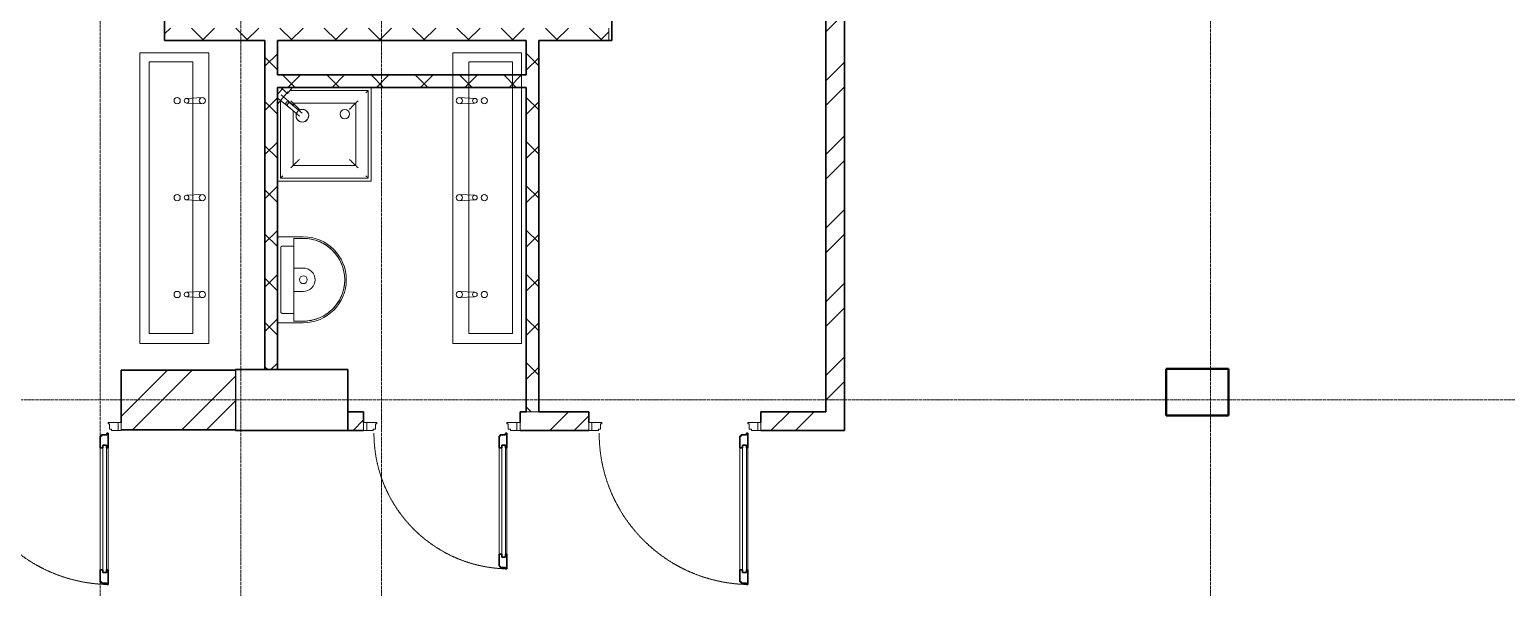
# Model space of a CAD drawing. Header units: millimetres. Extents: x -695119 to 412940, y -249585 to 622758.
# Drawn here: x 106230 to 115673, y 523328 to 526899 of the extents above; entities that cross this region are included whole.
import ezdxf

# ---------------------------------------------------------------- set-up
doc = ezdxf.new("R2010")
doc.units = ezdxf.units.MM
doc.linetypes.add('ADSK_Линия сетки', pattern=[25, 20, -2.5, 0, -2.5])
doc.linetypes.add('ADSK_Штриховая_ш2 п1_5', pattern=[4.5, 3, -1.5])
for name, color, linetype, lineweight in [('Двери', 8, 'Continuous', 9), ('Каркас_Импост', 8, 'Continuous', 9), ('Линии', 7, 'Continuous', 9), ('Монтажный зазор', 8, 'Continuous', 9), ('Несущие колонны', 252, 'Continuous', 18), ('Оси', 252, 'Continuous', 9), ('Остекление', 8, 'Continuous', 9), ('Открывание', 8, 'ADSK_Штриховая_ш2 п1_5', 9), ('Панель', 252, 'Continuous', 30), ('Сантехнические приборы', 8, 'Continuous', 18), ('Стены разрез', 7, 'Continuous', 30), ('Стены штриховка', 7, 'Continuous', 9)]:
    doc.layers.add(name, color=color, linetype=linetype, lineweight=lineweight)
doc.layers.add('Стены', color=194, linetype='Continuous')
pattern_1 = [(45, (91217.38, 536167.97), (-235.7317, 235.7317), []), (45, (91374.53, 536167.97), (-235.7317, 235.7317), [])]
pattern_2 = [(45, (91217.38, 536167.97), (-141.4214, 141.4214), []), (135, (91217.38, 536167.97), (-141.4214, -141.4214), [])]

# ---------------------------------------------------------------- blocks, each defined once
blk = doc.blocks.new('Дверь_Alumark_однопольная_S50 - Дв-8_Ш_1100х2350 Пр-2610418-План 2 этажа смеж')
at = {"layer": 'Каркас_Импост'}
for p, q in [((-405, 60), (-364, 60)), ((-405, 10), (-405, 60)), ((-341, 10), (-405, 10)), ((-364, 60), (-364, 52)), ((-364, 52), (-350, 52)), ((-350, 52), (-350, 18)), ((-350, 18), (-341, 18)), ((-341, 18), (-341, 10)), ((591, 18), (600, 18)), ((591, 10), (591, 18)), ((655, 10), (591, 10)), ((600, 52), (614, 52)), ((600, 18), (600, 52)), ((614, 52), (614, 60)), ((614, 60), (655, 60)), ((655, 60), (655, 10))]:
    blk.add_line(p, q, dxfattribs=at)
at = {"layer": 'Монтажный зазор'}
for p, q in [((-425, 60), (-405, 60)), ((-425, 10), (-425, 60)), ((-405, 10), (-425, 10)), ((-405, 60), (-405, 10)), ((655, 60), (675, 60)), ((655, 10), (655, 60)), ((675, 10), (655, 10)), ((675, 60), (675, 10))]:
    blk.add_line(p, q, dxfattribs=at)
at = {"layer": 'Остекление'}
for p, q in [((-332, 970), (-332, 154)), ((-308, 970), (-332, 970)), ((-308, 154), (-308, 970)), ((-332, 154), (-308, 154))]:
    blk.add_line(p, q, dxfattribs=at)
at = {"layer": 'Открывание'}
blk.add_arc((-359, 78), 968, 0, 88.93452, dxfattribs=at)
at = {"layer": 'Панель'}
for p, q in [((-341, 1046), (-333, 1046)), ((-341, 952), (-341, 1046)), ((-333, 1046), (-333, 1037)), ((-332, 952), (-341, 952)), ((-333, 1037), (-299, 1037)), ((-332, 970), (-332, 952)), ((-308, 970), (-332, 970)), ((-308, 952), (-308, 970)), ((-291, 952), (-308, 952)), ((-299, 1037), (-299, 1028)), ((-299, 1028), (-291, 1028)), ((-291, 1028), (-291, 952)), ((-341, 78), (-341, 172)), ((-332, 172), (-341, 172)), ((-332, 154), (-332, 172)), ((-308, 154), (-332, 154)), ((-308, 172), (-308, 154)), ((-291, 172), (-308, 172)), ((-299, 96), (-299, 87)), ((-291, 96), (-299, 96)), ((-291, 172), (-291, 96)), ((-333, 78), (-341, 78)), ((-333, 87), (-333, 78)), ((-299, 87), (-333, 87))]:
    blk.add_line(p, q, dxfattribs=at)
at = {"layer": 'Панель', "lineweight": 9}
for p, q in [((-341, 172), (-341, 952)), ((-291, 952), (-291, 172))]:
    blk.add_line(p, q, dxfattribs=at)
blk = doc.blocks.new('ADSK_КолоннаЖБ_Прямоугольная1 - 300x400-V4-План 2 этажа смеж')
at = {"layer": 'Несущие колонны', "lineweight": 40}
for p, q in [((-200, -150), (-200, 150)), ((-200, 150), (200, 150)), ((200, 150), (-200, 150)), ((-200, 150), (-200, -150)), ((200, 150), (200, -150)), ((200, -150), (200, 150)), ((200, -150), (-200, -150)), ((-200, -150), (200, -150))]:
    blk.add_line(p, q, dxfattribs=at)
blk = doc.blocks.new('Дверь_Alumark_однопольная_S50 - Дв-8_Ш_1100х2350 Пр-2610413-План 2 этажа смеж')
at = {"layer": 'Каркас_Импост'}
for p, q in [((-405, 195), (-364, 195)), ((-405, 145), (-405, 195)), ((-364, 195), (-364, 187)), ((614, 187), (614, 195)), ((614, 195), (655, 195)), ((655, 195), (655, 145)), ((-341, 145), (-405, 145)), ((-364, 187), (-350, 187)), ((-350, 187), (-350, 153)), ((-350, 153), (-341, 153)), ((-341, 153), (-341, 145)), ((591, 153), (600, 153)), ((591, 145), (591, 153)), ((655, 145), (591, 145)), ((600, 187), (614, 187)), ((600, 153), (600, 187))]:
    blk.add_line(p, q, dxfattribs=at)
at = {"layer": 'Монтажный зазор'}
for p, q in [((-425, 195), (-405, 195)), ((-425, 145), (-425, 195)), ((-405, 195), (-405, 145)), ((655, 195), (675, 195)), ((655, 145), (655, 195)), ((675, 195), (675, 145)), ((-405, 145), (-425, 145)), ((675, 145), (655, 145))]:
    blk.add_line(p, q, dxfattribs=at)
at = {"layer": 'Остекление'}
for p, q in [((-332, 1105), (-332, 289)), ((-308, 1105), (-332, 1105)), ((-308, 289), (-308, 1105)), ((-332, 289), (-308, 289))]:
    blk.add_line(p, q, dxfattribs=at)
at = {"layer": 'Открывание'}
blk.add_arc((-359, 213), 968, 0, 88.93452, dxfattribs=at)
at = {"layer": 'Панель'}
for p, q in [((-341, 1181), (-333, 1181)), ((-341, 1087), (-341, 1181)), ((-333, 1181), (-333, 1172)), ((-333, 1172), (-299, 1172)), ((-299, 1172), (-299, 1163)), ((-299, 1163), (-291, 1163)), ((-291, 1163), (-291, 1087)), ((-332, 1087), (-341, 1087)), ((-332, 1105), (-332, 1087)), ((-308, 1105), (-332, 1105)), ((-308, 1087), (-308, 1105)), ((-291, 1087), (-308, 1087)), ((-341, 213), (-341, 307)), ((-332, 307), (-341, 307)), ((-332, 289), (-332, 307)), ((-308, 289), (-332, 289)), ((-308, 307), (-308, 289)), ((-291, 307), (-308, 307)), ((-291, 307), (-291, 231)), ((-333, 213), (-341, 213)), ((-333, 222), (-333, 213)), ((-299, 222), (-333, 222)), ((-299, 231), (-299, 222)), ((-291, 231), (-299, 231))]:
    blk.add_line(p, q, dxfattribs=at)
at = {"layer": 'Панель', "lineweight": 9}
for p, q in [((-341, 307), (-341, 1087)), ((-291, 1087), (-291, 307))]:
    blk.add_line(p, q, dxfattribs=at)
blk = doc.blocks.new('Дверь_Alumark_двупольная_S50 - Ш_1_5_Внутр_1520х2350 Л-3571141-План 2 этажа смеж')
at = {"layer": 'Каркас_Импост'}
for p, q in [((-566, 195), (-615, 195)), ((-615, 195), (-615, 145)), ((-566, 187), (-566, 195)), ((816, 195), (816, 187)), ((865, 195), (816, 195)), ((865, 145), (865, 195)), ((-615, 145), (-543, 145)), ((-552, 187), (-566, 187)), ((-552, 153), (-552, 187)), ((-543, 153), (-552, 153)), ((-543, 145), (-543, 153)), ((802, 153), (793, 153)), ((793, 153), (793, 145)), ((793, 145), (865, 145)), ((816, 187), (802, 187)), ((802, 187), (802, 153))]:
    blk.add_line(p, q, dxfattribs=at)
at = {"layer": 'Монтажный зазор'}
for p, q in [((-635, 195), (-635, 145)), ((-615, 195), (-635, 195)), ((-615, 145), (-615, 195)), ((885, 195), (865, 195)), ((865, 195), (865, 145)), ((885, 145), (885, 195)), ((-635, 145), (-615, 145)), ((865, 145), (885, 145))]:
    blk.add_line(p, q, dxfattribs=at)
at = {"layer": 'Остекление'}
for p, q in [((763, 289), (763, 1221)), ((763, 1221), (784, 1221)), ((784, 1221), (784, 289)), ((-534, 461), (-534, 289)), ((-513, 461), (-534, 461)), ((-513, 289), (-513, 461)), ((-534, 289), (-513, 289)), ((784, 289), (763, 289))]:
    blk.add_line(p, q, dxfattribs=at)
at = {"layer": 'Открывание'}
for centre, radius, start, end in [((811, 213), 1066, 90.96752, 180), ((-561, 213), 306, 360, 86.62771)]:
    blk.add_arc(centre, radius, start, end, dxfattribs=at)
at = {"layer": 'Панель'}
for p, q in [((751, 1279), (743, 1279)), ((743, 1279), (743, 1203)), ((785, 1288), (751, 1288)), ((751, 1288), (751, 1279)), ((793, 1297), (785, 1297)), ((785, 1297), (785, 1288)), ((793, 1203), (793, 1297)), ((743, 1203), (763, 1203)), ((763, 1203), (763, 1221)), ((763, 1221), (784, 1221)), ((784, 1221), (784, 1203)), ((784, 1203), (793, 1203)), ((-535, 519), (-543, 519)), ((-543, 519), (-543, 443)), ((-501, 528), (-535, 528)), ((-535, 528), (-535, 519)), ((-493, 537), (-501, 537)), ((-501, 537), (-501, 528)), ((-493, 443), (-493, 537)), ((-534, 443), (-543, 443)), ((-534, 461), (-534, 443)), ((-513, 461), (-534, 461)), ((-513, 443), (-513, 461)), ((-493, 443), (-513, 443)), ((-543, 307), (-543, 213)), ((-534, 307), (-543, 307)), ((-534, 289), (-534, 307)), ((-513, 289), (-534, 289)), ((-513, 307), (-513, 289)), ((-493, 307), (-513, 307)), ((-493, 231), (-493, 307)), ((743, 307), (743, 231)), ((743, 307), (763, 307)), ((763, 307), (763, 289)), ((763, 289), (784, 289)), ((784, 307), (793, 307)), ((784, 289), (784, 307)), ((793, 213), (793, 307)), ((-543, 213), (-535, 213)), ((-535, 213), (-535, 222)), ((-535, 222), (-501, 222)), ((-501, 222), (-501, 231)), ((-501, 231), (-493, 231)), ((743, 231), (751, 231)), ((751, 231), (751, 222)), ((751, 222), (785, 222)), ((785, 222), (785, 213)), ((785, 213), (793, 213))]:
    blk.add_line(p, q, dxfattribs=at)
at = {"layer": 'Панель', "lineweight": 9}
for p, q in [((743, 1203), (743, 307)), ((793, 307), (793, 1203)), ((-543, 443), (-543, 307)), ((-493, 307), (-493, 443))]:
    blk.add_line(p, q, dxfattribs=at)
blk = doc.blocks.new('Дверь_Alumark_однопольная_S50 - Дв-9_Ш_1000х2350 Пр-3919071-План 2 этажа смеж')
at = {"layer": 'Каркас_Импост'}
for p, q in [((-355, 60), (-314, 60)), ((-355, 10), (-355, 60)), ((-291, 10), (-355, 10)), ((-314, 60), (-314, 52)), ((-314, 52), (-300, 52)), ((-300, 52), (-300, 18)), ((-300, 18), (-291, 18)), ((-291, 18), (-291, 10)), ((541, 18), (550, 18)), ((541, 10), (541, 18)), ((605, 10), (541, 10)), ((550, 52), (564, 52)), ((550, 18), (550, 52)), ((564, 52), (564, 60)), ((564, 60), (605, 60)), ((605, 60), (605, 10))]:
    blk.add_line(p, q, dxfattribs=at)
at = {"layer": 'Монтажный зазор'}
for p, q in [((-375, 60), (-355, 60)), ((-375, 10), (-375, 60)), ((-355, 10), (-375, 10)), ((-355, 60), (-355, 10)), ((605, 60), (625, 60)), ((605, 10), (605, 60)), ((625, 10), (605, 10)), ((625, 60), (625, 10))]:
    blk.add_line(p, q, dxfattribs=at)
at = {"layer": 'Остекление'}
for p, q in [((-282, 870), (-282, 154)), ((-258, 870), (-282, 870)), ((-258, 154), (-258, 870)), ((-282, 154), (-258, 154))]:
    blk.add_line(p, q, dxfattribs=at)
at = {"layer": 'Открывание'}
blk.add_arc((-309, 78), 868, 0, 88.81175, dxfattribs=at)
at = {"layer": 'Панель'}
for p, q in [((-291, 946), (-283, 946)), ((-291, 852), (-291, 946)), ((-283, 946), (-283, 937)), ((-282, 852), (-291, 852)), ((-283, 937), (-249, 937)), ((-282, 870), (-282, 852)), ((-258, 870), (-282, 870)), ((-258, 852), (-258, 870)), ((-241, 852), (-258, 852)), ((-249, 937), (-249, 928)), ((-249, 928), (-241, 928)), ((-241, 928), (-241, 852)), ((-291, 78), (-291, 172)), ((-282, 172), (-291, 172)), ((-282, 154), (-282, 172)), ((-258, 154), (-282, 154)), ((-258, 172), (-258, 154)), ((-241, 172), (-258, 172)), ((-249, 96), (-249, 87)), ((-241, 96), (-249, 96)), ((-241, 172), (-241, 96)), ((-283, 78), (-291, 78)), ((-283, 87), (-283, 78)), ((-249, 87), (-283, 87))]:
    blk.add_line(p, q, dxfattribs=at)
at = {"layer": 'Панель', "lineweight": 9}
for p, q in [((-291, 172), (-291, 852)), ((-241, 852), (-241, 172))]:
    blk.add_line(p, q, dxfattribs=at)
blk = doc.blocks.new('ИГСП_ООО САНИТА сантехника_Умывальник - ИГСП_ООО САНИТА сантехника_Умывальник-518291-План 2 этажа смеж')
at = {"layer": 'Сантехнические приборы'}
for p, q in [((-275, 165), (-275, 0)), ((-265, 105), (-265, 165)), ((-215, 105), (-265, 105)), ((-215, 31.3), (-215, 105)), ((-215, 105), (-205, 105)), ((-205, 105), (205, 105)), ((-75, 105), (-75, 165)), ((75, 105), (75, 165)), ((205, 105), (215, 105)), ((265, 105), (215, 105)), ((215, 105), (215, 31.3)), ((265, 165), (265, 105)), ((275, 165), (275, 0)), ((205, 21.3), (-205, 21.3))]:
    blk.add_line(p, q, dxfattribs=at)
at = {"layer": 'Сантехнические приборы', "flags": 128}
for points in [[(265, 165), (264.8, 175.6), (264.2, 186.2), (263.1, 196.7), (261.6, 207.2), (259.7, 217.6), (257.4, 228), (254.7, 238.2), (251.5, 248.4), (248, 258.4), (244.1, 268.2), (239.8, 277.9), (235.1, 287.4), (230, 296.7), (224.5, 305.8), (218.7, 314.6), (212.6, 323.3), (206.1, 331.6), (199.2, 339.7), (192.1, 347.6), (184.6, 355.1), (176.9, 362.3), (168.8, 369.2), (160.5, 375.8), (152, 382.1), (143.2, 388), (134.1, 393.5), (124.9, 398.7), (115.5, 403.5), (105.8, 408), (96, 412), (86.1, 415.6), (76, 418.9), (65.8, 421.7), (55.4, 424.1), (45, 426.1), (34.6, 427.7), (24, 428.9), (13.5, 429.7), (2.9, 430), (-7.7, 429.9), (-18.3, 429.4), (-28.9, 428.4), (-39.4, 427.1), (-49.8, 425.3), (-60.2, 423.1), (-70.5, 420.5), (-80.6, 417.4), (-90.7, 414), (-100.6, 410.2), (-110.3, 406), (-119.8, 401.4), (-129.2, 396.4), (-138.3, 391), (-147.3, 385.3), (-156, 379.3), (-164.4, 372.8), (-172.6, 366.1), (-180.5, 359), (-188.1, 351.7), (-195.4, 344), (-202.4, 336), (-209.1, 327.8), (-215.4, 319.3), (-221.4, 310.6), (-227.1, 301.6), (-232.4, 292.4), (-237.3, 283), (-241.8, 273.4), (-245.9, 263.7), (-249.7, 253.8), (-253, 243.7), (-256, 233.5), (-258.5, 223.2), (-260.6, 212.9), (-262.3, 202.4), (-263.6, 191.9), (-264.5, 181.3), (-264.9, 170.7), (-265, 165)], [(-215, 31.3), (-215, 30.9), (-215, 30.5), (-214.9, 30.1), (-214.9, 29.7), (-214.8, 29.3), (-214.7, 28.9), (-214.6, 28.5), (-214.5, 28.1), (-214.4, 27.7), (-214.2, 27.4), (-214, 27), (-213.9, 26.6), (-213.7, 26.3), (-213.5, 26), (-213.3, 25.6), (-213, 25.3), (-212.8, 25), (-212.5, 24.7), (-212.2, 24.4), (-212, 24.1), (-211.7, 23.8), (-211.4, 23.6), (-211.1, 23.3), (-210.7, 23.1), (-210.4, 22.9), (-210.1, 22.6), (-209.7, 22.4), (-209.4, 22.3), (-209, 22.1), (-208.6, 21.9), (-208.2, 21.8), (-207.9, 21.7), (-207.5, 21.6), (-207.1, 21.5), (-206.7, 21.4), (-206.3, 21.4), (-205.9, 21.3), (-205.5, 21.3), (-205.1, 21.3), (-205, 21.3)], [(205, 21.3), (205.4, 21.3), (205.8, 21.3), (206.2, 21.3), (206.6, 21.4), (207, 21.5), (207.4, 21.6), (207.8, 21.7), (208.1, 21.8), (208.5, 21.9), (208.9, 22.1), (209.3, 22.2), (209.6, 22.4), (210, 22.6), (210.3, 22.8), (210.6, 23), (211, 23.2), (211.3, 23.5), (211.6, 23.7), (211.9, 24), (212.2, 24.3), (212.4, 24.6), (212.7, 24.9), (213, 25.2), (213.2, 25.5), (213.4, 25.9), (213.6, 26.2), (213.8, 26.6), (214, 26.9), (214.2, 27.3), (214.3, 27.6), (214.5, 28), (214.6, 28.4), (214.7, 28.8), (214.8, 29.2), (214.9, 29.6), (214.9, 30), (215, 30.4), (215, 30.8), (215, 31.2), (215, 31.3)]]:
    blk.add_lwpolyline(points, dxfattribs=at)
at = {"layer": 'Сантехнические приборы'}
for centre, radius, start, end in [((0, 165), 275, 360, 180), ((0, 165), 265, 0, 180), ((0, 165), 75, 0, 180), ((0, 165), 25, 360, 180), ((0, 165), 25, 180, 0), ((-205, 31.3), 10, 180, 270), ((205, 31.3), 10, 270, 0)]:
    blk.add_arc(centre, radius, start, end, dxfattribs=at)
blk = doc.blocks.new('ИГСП_ВИЗ_Душевой поддон - Ш_Поддон 600х600-3924063-План 2 этажа смеж')
at = {"layer": 'Сантехнические приборы'}
for p, q in [((300, 300), (300, -300)), ((-280, -280), (-280, 215.6)), ((-220.9, 280), (280, 280)), ((-200, 200), (200, 200)), ((-200, 186.9), (-200, 200)), ((200, 200), (200, -200)), ((280, 280), (280, -280)), ((-200, -200), (-200, 151.6)), ((280, -280), (-280, -280)), ((200, -200), (-200, -200)), ((-300, -300), (300, -300))]:
    blk.add_line(p, q, dxfattribs=at)
for start, end in [(90, 180), (180, 0), (360, 90)]:
    blk.add_arc((130, 130), 30, start, end, dxfattribs=at)
for points, knots in [([(-215, 215), (-213.7, 213.7), (-211.7, 211.7), (-209.2, 209.2), (-207.8, 207.8), (-206.7, 206.7), (-205.6, 205.6), (-204.6, 204.6), (-203.7, 203.7), (-202.9, 202.9), (-202, 202), (-201.1, 201.1), (-200.3, 200.3), (-200, 200), (-200, 200)], [0, 0, 0, 0, 0.166667, 0.25, 0.333333, 0.375, 0.416667, 0.5, 0.541667, 0.583333, 0.666667, 0.75, 0.833333, 1, 1, 1, 1]), ([(-200, 200), (-200, 200), (-199.3, 199.3), (-197.1, 197.1), (-194.7, 194.7), (-192.3, 192.3), (-190.1, 190.1), (-187.7, 187.7), (-184.4, 184.4), (-180.8, 180.8), (-177.7, 177.7), (-174.5, 174.5), (-168.7, 168.7), (-163.6, 163.5), (-160, 160)], [0, 0, 0, 0, 0.166667, 0.25, 0.333333, 0.416667, 0.458333, 0.5, 0.583333, 0.666667, 0.708333, 0.75, 0.833333, 1, 1, 1, 1]), ([(200, 200), (200, 200), (199.3, 199.3), (197.1, 197.1), (194.7, 194.7), (192.3, 192.3), (190.1, 190.1), (187.7, 187.7), (184.4, 184.4), (180.8, 180.8), (177.7, 177.7), (174.5, 174.5), (168.7, 168.7), (163.5, 163.6), (160, 160)], [0, 0, 0, 0, 0.166667, 0.25, 0.333333, 0.416667, 0.458333, 0.5, 0.583333, 0.666667, 0.708333, 0.75, 0.833333, 1, 1, 1, 1]), ([(200, 200), (200, 200), (200.3, 200.3), (201.1, 201.1), (202, 202), (202.9, 202.9), (203.7, 203.7), (204.6, 204.6), (205.6, 205.6), (206.7, 206.7), (207.8, 207.8), (209.2, 209.2), (211.7, 211.7), (213.7, 213.7), (215, 215)], [-1, -1, -1, -1, -0.833333, -0.75, -0.666667, -0.583333, -0.541667, -0.5, -0.416667, -0.375, -0.333333, -0.25, -0.166667, 0, 0, 0, 0]), ([(265, 265), (266.3, 266.3), (268.3, 268.3), (270.8, 270.8), (272.2, 272.2), (273.3, 273.3), (274.4, 274.4), (275.4, 275.4), (276.3, 276.3), (277.1, 277.1), (278, 278), (278.9, 278.9), (279.7, 279.7), (280, 280), (280, 280)], [-1, -1, -1, -1, -0.833333, -0.75, -0.666667, -0.625, -0.583333, -0.5, -0.458333, -0.416667, -0.333333, -0.25, -0.166667, 0, 0, 0, 0]), ([(-200, -200), (-200, -200), (-199.3, -199.3), (-197.1, -197.1), (-194.7, -194.7), (-192.3, -192.3), (-190.1, -190.1), (-187.7, -187.7), (-184.4, -184.4), (-180.8, -180.8), (-177.7, -177.7), (-174.5, -174.5), (-168.7, -168.7), (-163.5, -163.6), (-160, -160)], [0, 0, 0, 0, 0.166667, 0.25, 0.333333, 0.416667, 0.458333, 0.5, 0.583333, 0.666667, 0.708333, 0.75, 0.833333, 1, 1, 1, 1]), ([(160, -160), (163.6, -163.5), (168.7, -168.7), (175.3, -175.4), (179.3, -179.3), (182.2, -182.2), (185.1, -185.1), (187.7, -187.7), (190.1, -190.1), (192.3, -192.3), (194.7, -194.7), (197.1, -197.1), (199.3, -199.3), (200, -200), (200, -200)], [-1, -1, -1, -1, -0.833333, -0.75, -0.666667, -0.625, -0.583333, -0.5, -0.458333, -0.416667, -0.333333, -0.25, -0.166667, 0, 0, 0, 0]), ([(-280, -280), (-280, -280), (-279.7, -279.7), (-278.9, -278.9), (-278, -278), (-277.1, -277.1), (-276.3, -276.3), (-275.4, -275.4), (-274.2, -274.2), (-272.8, -272.8), (-271.6, -271.6), (-270.4, -270.4), (-268.3, -268.3), (-266.3, -266.3), (-265, -265)], [0, 0, 0, 0, 0.166667, 0.25, 0.333333, 0.416667, 0.458333, 0.5, 0.583333, 0.666667, 0.708333, 0.75, 0.833333, 1, 1, 1, 1]), ([(-215, -215), (-213.7, -213.7), (-211.7, -211.7), (-209.2, -209.2), (-207.8, -207.8), (-206.7, -206.7), (-205.6, -205.6), (-204.6, -204.6), (-203.7, -203.7), (-202.9, -202.9), (-202, -202), (-201.1, -201.1), (-200.3, -200.3), (-200, -200), (-200, -200)], [0, 0, 0, 0, 0.166667, 0.25, 0.333333, 0.375, 0.416667, 0.5, 0.541667, 0.583333, 0.666667, 0.75, 0.833333, 1, 1, 1, 1]), ([(215, -215), (213.7, -213.7), (211.7, -211.7), (209.2, -209.2), (207.8, -207.8), (206.7, -206.7), (205.6, -205.6), (204.6, -204.6), (203.7, -203.7), (202.9, -202.9), (202, -202), (201.1, -201.1), (200.3, -200.3), (200, -200), (200, -200)], [0, 0, 0, 0, 0.166667, 0.25, 0.333333, 0.375, 0.416667, 0.5, 0.541667, 0.583333, 0.666667, 0.75, 0.833333, 1, 1, 1, 1]), ([(280, -280), (280, -280), (279.7, -279.7), (278.9, -278.9), (278, -278), (277.1, -277.1), (276.3, -276.3), (275.4, -275.4), (274.2, -274.2), (272.8, -272.8), (271.6, -271.6), (270.4, -270.4), (268.3, -268.3), (266.3, -266.3), (265, -265)], [0, 0, 0, 0, 0.166667, 0.25, 0.333333, 0.416667, 0.458333, 0.5, 0.583333, 0.666667, 0.708333, 0.75, 0.833333, 1, 1, 1, 1])]:
    blk.add_open_spline(points, degree=3, knots=knots, dxfattribs=at)
blk = doc.blocks.new('ИГСП_Смеситель настенный_ГОСТ25809-96 - См-ДшДРНШл-3924065-План 2 этажа смеж')
at = {"layer": 'Сантехнические приборы'}
for p, q in [((63.5, -325.4), (63.5, -276.2)), ((12.7, -319.1), (12.7, -325.4)), ((12.7, -325.4), (63.5, -325.4)), ((18.4, -315.9), (18.4, -371.8)), ((144, -360.5), (39, -358)), ((58.4, -419.5), (58.4, -315.9)), ((216, -362.5), (116.7, -362.5)), ((144, -360.5), (144, -361.8)), ((233, -334), (230.8, -333.8)), ((39, -390.3), (144, -387.8)), ((63.5, -425.5), (63.5, -424.6)), ((116.7, -387.5), (216, -387.5)), ((230.8, -414.3), (233, -414.1))]:
    blk.add_line(p, q, dxfattribs=at)
at = {"layer": 'Сантехнические приборы', "flags": 128}
for points in [[(116.7, -362.5), (115.7, -362.5), (114.7, -362.5), (113.8, -362.5), (113, -362.5), (112.2, -362.5), (111.4, -362.5), (110.7, -362.5), (110.1, -362.5), (109.5, -362.5), (109, -362.5), (108.6, -362.5), (108.2, -362.5), (107.9, -362.5), (107.6, -362.5), (107.4, -362.5), (107.3, -362.5), (107.3, -362.5)], [(241, -336.1), (239.5, -335.6), (238, -335.1), (236.4, -334.7), (234.9, -334.4), (233.3, -334.1), (231.7, -333.9), (230.1, -333.8), (228.5, -333.7), (226.9, -333.7), (225.3, -333.7), (223.7, -333.9), (222.1, -334), (220.5, -334.3), (219, -334.6), (217.4, -335), (215.9, -335.4), (214.4, -335.9), (212.9, -336.5), (211.4, -337.1), (209.9, -337.8), (208.5, -338.5), (207.1, -339.3), (205.8, -340.2), (204.4, -341.1), (203.2, -342.1), (201.9, -343.1), (200.7, -344.1), (199.6, -345.2), (198.4, -346.4), (197.4, -347.6), (196.4, -348.8), (195.4, -350.1), (194.5, -351.4), (193.6, -352.8), (192.8, -354.2), (192, -355.6), (191.3, -357), (190.7, -358.5), (190.1, -360), (189.6, -361.5), (189.1, -363.1), (188.7, -364.6), (188.4, -366.2), (188.1, -367.8), (187.9, -369.4), (187.7, -371), (187.6, -372.6), (187.6, -374.1)], [(187.6, -374.1), (187.6, -375.7), (187.7, -377.3), (187.9, -378.9), (188.1, -380.5), (188.4, -382.1), (188.7, -383.6), (189.1, -385.2), (189.6, -386.7), (190.1, -388.2), (190.7, -389.7), (191.4, -391.2), (192.1, -392.7), (192.8, -394.1), (193.7, -395.5), (194.5, -396.8), (195.4, -398.1), (196.4, -399.4), (197.4, -400.6), (198.5, -401.8), (199.6, -403), (200.8, -404.1), (202, -405.1), (203.2, -406.2), (204.5, -407.1), (205.9, -408), (207.2, -408.9), (208.6, -409.7), (210, -410.4), (211.5, -411.1), (213, -411.7), (214.5, -412.3), (216, -412.7), (217.5, -413.2), (219.1, -413.6), (220.6, -413.9), (222.2, -414.1), (223.8, -414.3), (225.4, -414.4), (227, -414.5), (228.6, -414.4), (230.2, -414.4), (231.8, -414.2), (233.4, -414), (235, -413.7), (236.5, -413.4), (238.1, -413), (239.6, -412.5), (241, -412)], [(107.3, -387.5), (107.3, -387.5), (107.5, -387.5), (107.7, -387.5), (108, -387.5), (108.3, -387.5), (108.7, -387.5), (109.2, -387.5), (109.7, -387.5), (110.3, -387.5), (110.9, -387.5), (111.6, -387.5), (112.4, -387.5), (113.2, -387.5), (114.1, -387.5), (115, -387.5), (116, -387.5), (116.7, -387.5)]]:
    blk.add_lwpolyline(points, dxfattribs=at)
at = {"layer": 'Сантехнические приборы'}
for start, end in [(165, 180), (180, 195), (143.32342, 156.68973), (105, 135), (80.69668, 97.50875), (201.43833, 255)]:
    blk.add_arc((107.3, -375), 12.5, start, end, dxfattribs=at)
for centre, major_axis, start_param, end_param in [((227.5, -374.1), (0, 40.4), 1.013202, 1.047198), ((227.5, -374.1), (0, 40.4), 0.431603, 0.576484), ((227.5, -374.1), (0, 40.4), 5.696185, 6.31772), ((229.7, -374.1), (0, 40.2), 4.712389, 6.283185), ((229.7, -374.1), (0, 40.2), 3.141593, 4.712389), ((227.5, -374.1), (0, 40.4), 5.19734, 5.294998), ((227.5, -374.1), (0, 40.4), 5.093541, 5.178476), ((227.5, -374.1), (0, 40.4), 4.528823, 4.712389), ((227.5, -374.1), (0, 40.4), 2.565077, 2.685022), ((227.5, -374.1), (0, 40.4), 3.104299, 3.716077), ((227.5, -374.1), (0, 40.4), 4.093003, 4.303241)]:
    blk.add_ellipse(centre, major_axis=major_axis, ratio=0.98191, start_param=start_param, end_param=end_param, dxfattribs=at)
for points in [[(94.8, -375), (94.8, -373.5), (95.3, -370.6), (97.5, -366.8), (100.9, -363.9), (105, -362.4), (108, -362.4), (109.4, -362.7)], [(107.5, -375), (107.5, -373.5), (107.9, -370.6), (109.5, -366.8), (112, -363.9), (115.1, -362.4), (117.3, -362.4), (118.3, -362.7)], [(118.3, -387.3), (117.3, -387.6), (115.1, -387.6), (112, -386), (109.5, -383.2), (107.9, -379.4), (107.5, -376.5), (107.5, -375)]]:
    blk.add_open_spline(points, degree=3, dxfattribs=at)
blk.add_open_spline([(107.3, -387.5), (106.5, -387.5), (104.4, -387.3), (100.9, -386), (97.5, -383.2), (95.3, -379.4), (94.8, -376.5), (94.8, -375)], degree=3, knots=[0.5001437, 0.5001437, 0.5001437, 0.5001437, 0.5555556, 0.6666667, 0.7777778, 0.8888889, 1, 1, 1, 1], dxfattribs=at)

msp = doc.modelspace()

# ---------------------------------------------------------------- hatches: boundary and pattern name
at = {"layer": 'Стены разрез', "lineweight": 9}
h = msp.add_hatch(dxfattribs=at)
h.set_pattern_fill('FP_1', color=256, style=0, pattern_type=2)
h.set_pattern_definition(pattern_1)
h.paths.add_polyline_path([(111321.401, 524453.241), (111441.401, 524453.241), (111441.401, 530728.241), (111321.401, 530728.241), (111321.401, 525659.123)])
h = msp.add_hatch(dxfattribs=at)
h.set_pattern_fill('FP_3', color=256, style=0, pattern_type=2)
h.set_pattern_definition(pattern_2)
h.paths.add_polyline_path([(109486.401, 526828.241), (109934.133, 526828.241), (109934.133, 526908.241), (107094.133, 526908.241), (107094.133, 526828.241), (109406.401, 526828.241)])
h = msp.add_hatch(dxfattribs=at)
h.set_pattern_fill('FP_3', color=256, style=0, pattern_type=2)
h.set_pattern_definition(pattern_2)
h.paths.add_polyline_path([(107815.522, 524723.241), (107815.522, 526828.241), (107735.522, 526828.241), (107735.522, 524723.241)])
h = msp.add_hatch(dxfattribs=at)
h.set_pattern_fill('FP_3', color=256, style=0, pattern_type=2)
h.set_pattern_definition(pattern_2)
h.paths.add_polyline_path([(109486.401, 524453.241), (109486.401, 526828.241), (109406.401, 526828.241), (109406.401, 524453.241)])
h = msp.add_hatch(dxfattribs=at)
h.set_pattern_fill('FP_3', color=256, style=0, pattern_type=2)
h.set_pattern_definition(pattern_2)
h.paths.add_polyline_path([(109406.401, 526528.241), (109406.401, 526608.241), (107815.522, 526608.241), (107815.522, 526528.241), (109279.114, 526528.241)])
h = msp.add_hatch(dxfattribs=at)
h.set_pattern_fill('FP_1', color=256, style=0, pattern_type=2)
h.set_pattern_definition(pattern_1)
h.paths.add_polyline_path([(107546.401, 524338.241), (107546.401, 524718.241), (106816.401, 524718.241), (106816.401, 524338.241)])
h = msp.add_hatch(dxfattribs=at)
h.set_pattern_fill('FP_1', color=256, style=0, pattern_type=2)
h.set_pattern_definition(pattern_1)
h.paths.add_polyline_path([(111441.401, 524333.241), (111441.401, 524453.241), (110906.401, 524453.241), (110906.401, 524333.241)])
h.paths.add_polyline_path([(108366.401, 524333.241), (108366.401, 524453.241), (108266.401, 524453.241), (108266.401, 524333.241)])
h.paths.add_polyline_path([(109806.401, 524333.241), (109806.401, 524453.241), (109366.401, 524453.241), (109366.401, 524333.241)])

# ---------------------------------------------------------------- linework, layer by layer
at = {"layer": 'Линии'}
for p, q in [((106936.401, 524889.279), (106936.401, 526749.279)), ((106936.401, 526749.279), (107376.401, 526749.279)), ((107376.401, 524889.279), (107376.401, 526749.279)), ((109376.401, 526749.279), (108936.401, 526749.279)), ((108936.401, 524889.279), (108936.401, 526749.279)), ((109376.401, 524889.279), (109376.401, 526749.279)), ((106994.452, 526693.329), (106994.452, 524953.329)), ((107274.452, 526693.329), (106994.452, 526693.329)), ((107274.452, 524953.329), (107274.452, 526693.329)), ((109038.35, 526693.329), (109318.35, 526693.329)), ((109038.35, 524953.329), (109038.35, 526693.329)), ((109318.35, 526693.329), (109318.35, 524953.329)), ((107234.452, 526458.329), (107333.448, 526463.304)), ((109078.35, 526458.329), (108979.354, 526463.304)), ((107234.452, 526428.329), (107333.448, 526423.354)), ((109078.35, 526428.329), (108979.354, 526423.354)), ((107234.452, 525838.329), (107333.448, 525843.304)), ((107234.452, 525808.329), (107333.448, 525803.354)), ((109078.35, 525838.329), (108979.354, 525843.304)), ((109078.35, 525808.329), (108979.354, 525803.354)), ((107234.452, 525218.329), (107333.448, 525223.304)), ((109078.35, 525218.329), (108979.354, 525223.304)), ((107234.452, 525188.329), (107333.448, 525183.354)), ((109078.35, 525188.329), (108979.354, 525183.354)), ((106994.452, 524953.329), (107274.452, 524953.329)), ((109318.35, 524953.329), (109038.35, 524953.329)), ((107376.401, 524889.279), (106936.401, 524889.279)), ((108936.401, 524889.279), (109376.401, 524889.279))]:
    msp.add_line(p, q, dxfattribs=at)
for centre, radius in [((107174.452, 526443.329), 20), ((107234.452, 526443.329), 15), ((107334.452, 526443.329), 20), ((108978.35, 526443.329), 20), ((109078.35, 526443.329), 15), ((109138.35, 526443.329), 20), ((107174.452, 525823.329), 20), ((107234.452, 525823.329), 15), ((107334.452, 525823.329), 20), ((108978.35, 525823.329), 20), ((109078.35, 525823.329), 15), ((109138.35, 525823.329), 20), ((107174.452, 525203.329), 20), ((107234.452, 525203.329), 15), ((107334.452, 525203.329), 20), ((108978.35, 525203.329), 20), ((109078.35, 525203.329), 15), ((109138.35, 525203.329), 20)]:
    msp.add_circle(centre, radius, dxfattribs=at)
at = {"layer": 'Оси', "linetype": 'ADSK_Линия сетки'}
for p, q in [((106681.401, 569901.977), (106681.401, 503632.555)), ((107581.401, 533028.241), (107581.401, 504902.555)), ((108481.401, 533028.241), (108481.401, 504902.555)), ((113781.401, 533028.241), (113781.401, 503632.555)), ((127748.695, 524528.241), (50771.339, 524528.241))]:
    msp.add_line(p, q, dxfattribs=at)
at = {"layer": 'Стены'}
msp.add_line((107546.401, 524718.241), (107546.401, 524338.241), dxfattribs=at)
at = {"layer": 'Стены разрез'}
for p, q in [((111441.401, 524333.241), (111441.401, 530728.241)), ((111321.401, 529508.241), (111321.401, 524453.241)), ((107094.133, 526968.241), (107094.133, 526828.241)), ((109954.133, 526828.241), (109954.133, 526968.241)), ((107094.133, 526828.241), (107735.522, 526828.241)), ((107735.522, 526828.241), (107735.522, 524723.241)), ((107815.522, 526608.241), (107815.522, 526828.241)), ((107815.522, 526828.241), (109406.401, 526828.241)), ((109406.401, 526828.241), (109406.401, 526608.241)), ((109486.401, 524453.241), (109486.401, 526828.241)), ((109486.401, 526828.241), (109954.133, 526828.241)), ((109406.401, 526608.241), (107815.522, 526608.241)), ((107815.522, 526528.241), (109406.401, 526528.241)), ((107815.522, 524723.241), (107815.522, 526528.241)), ((109406.401, 526528.241), (109406.401, 524453.241)), ((107546.401, 524718.241), (106816.401, 524718.241)), ((106816.401, 524718.241), (106816.401, 524383.241)), ((108266.401, 524723.241), (107546.401, 524723.241)), ((107546.401, 524723.241), (107546.401, 524718.241)), ((108266.401, 524723.241), (108266.401, 524333.241)), ((108366.401, 524453.241), (108266.401, 524453.241)), ((108366.401, 524383.241), (108366.401, 524453.241)), ((109406.401, 524453.241), (109366.401, 524453.241)), ((109366.401, 524453.241), (109366.401, 524383.241)), ((109806.401, 524453.241), (109486.401, 524453.241)), ((109806.401, 524383.241), (109806.401, 524453.241)), ((111321.401, 524453.241), (110906.401, 524453.241)), ((110906.401, 524453.241), (110906.401, 524383.241)), ((106816.401, 524338.241), (107546.401, 524338.241)), ((107546.401, 524338.241), (107546.401, 524333.241)), ((107546.401, 524333.241), (108366.401, 524333.241)), ((109366.401, 524333.241), (109806.401, 524333.241)), ((110906.401, 524333.241), (111441.401, 524333.241))]:
    msp.add_line(p, q, dxfattribs=at)
at = {"layer": 'Стены штриховка'}
for p, q in [((109934.133, 526828.241), (109934.133, 526908.241)), ((109406.401, 524453.241), (109486.401, 524453.241))]:
    msp.add_line(p, q, dxfattribs=at)

# ---------------------------------------------------------------- block references
at = {"layer": 'Двери', "rotation": 180}
for name, p in [('Дверь_Alumark_однопольная_S50 - Дв-8_Ш_1100х2350 Пр-2610413-План 2 этажа смеж', (106391.401, 524528.241)), ('Дверь_Alumark_однопольная_S50 - Дв-9_Ш_1000х2350 Пр-3919071-План 2 этажа смеж', (108991.401, 524393.241)), ('Дверь_Alumark_однопольная_S50 - Дв-8_Ш_1100х2350 Пр-2610418-План 2 этажа смеж', (110481.401, 524393.241))]:
    msp.add_blockref(name, p, dxfattribs=at)
at = {"layer": 'Двери'}
msp.add_blockref('Дверь_Alumark_двупольная_S50 - Ш_1_5_Внутр_1520х2350 Л-3571141-План 2 этажа смеж', (116021.401, 522128.241), dxfattribs=at)
at = {"layer": 'Несущие колонны'}
msp.add_blockref('ADSK_КолоннаЖБ_Прямоугольная1 - 300x400-V4-План 2 этажа смеж', (113696.469, 524578.241), dxfattribs=at)
at = {"layer": 'Сантехнические приборы'}
for name, p, rotation in [('ИГСП_Смеситель настенный_ГОСТ25809-96 - См-ДшДРНШл-3924065-План 2 этажа смеж', (108040.421, 526780.786), 320.0000000000022), ('ИГСП_ООО САНИТА сантехника_Умывальник - ИГСП_ООО САНИТА сантехника_Умывальник-518291-План 2 этажа смеж', (107815.522, 525297.661), 270.0000000000009)]:
    msp.add_blockref(name, p, dxfattribs=dict(at, rotation=rotation))
msp.add_blockref('ИГСП_ВИЗ_Душевой поддон - Ш_Поддон 600х600-3924063-План 2 этажа смеж', (108115.522, 526228.241), dxfattribs=at)

doc.saveas('drawing.dxf')
